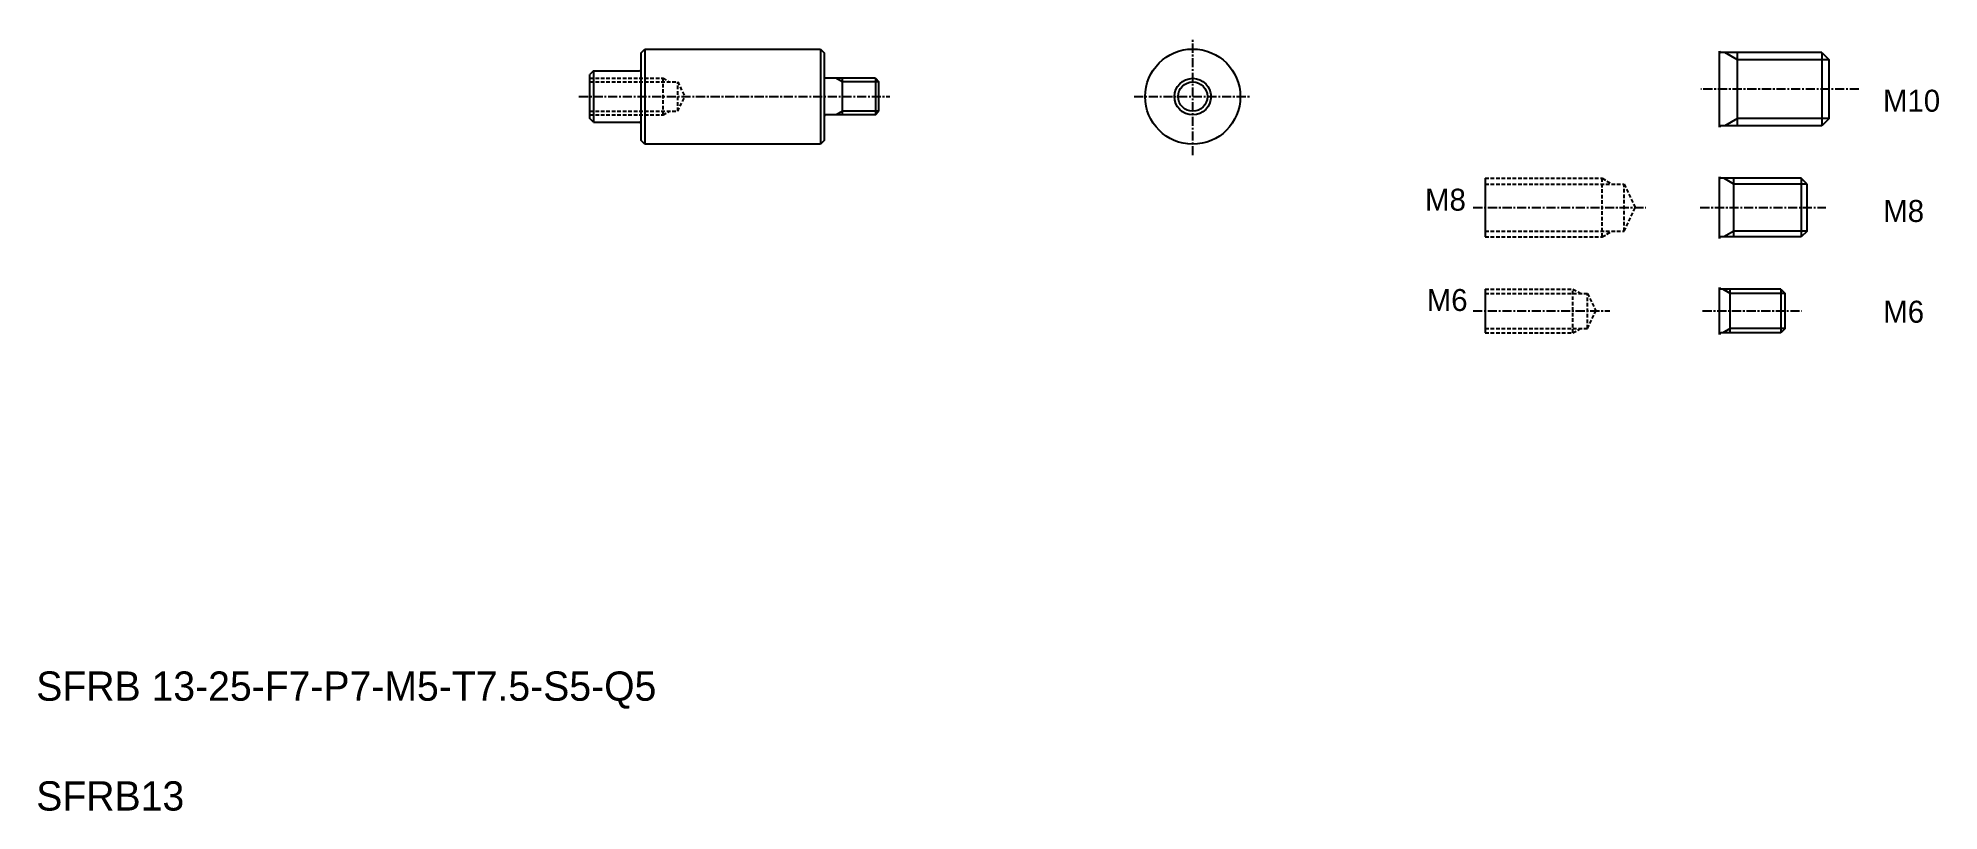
# Model space of a CAD drawing. Extents: x 10 to 270, y 10 to 116.
import ezdxf

# ---------------------------------------------------------------- set-up
doc = ezdxf.new("R2010")
doc.units = 0
doc.linetypes.add('CENTER', pattern=[2, 1.25, -0.25, 0.25, -0.25])
doc.linetypes.add('DASHED', pattern=[0.75, 0.5, -0.25])
doc.layers.get('0').update_dxf_attribs({"linetype": 'CONTINUOUS'})
doc.layers.add('CENTER', color=1, linetype='CENTER')

msp = doc.modelspace()

# ---------------------------------------------------------------- linework, layer by layer
at = {"color": 7, "linetype": 'CONTINUOUS'}
for p, q in [((92.63, 113.52), (93.13, 114.02)), ((92.63, 101.52), (92.63, 113.52)), ((93.13, 114.02), (93.13, 101.02)), ((93.13, 114.02), (117.13, 114.02)), ((117.13, 114.02), (117.13, 101.02)), ((117.13, 114.02), (117.63, 113.52)), ((117.63, 113.52), (117.63, 101.52)), ((239.93, 103.34), (239.93, 113.74)), ((253.93, 113.54), (240.13, 113.54)), ((242.43, 103.54), (242.43, 113.54)), ((253.93, 113.54), (253.93, 103.54)), ((253.93, 113.54), (254.93, 112.54)), ((254.93, 104.54), (254.93, 112.54)), ((86.13, 111.02), (85.63, 110.52)), ((85.63, 104.52), (85.63, 110.52)), ((86.13, 111.02), (86.13, 104.02)), ((86.13, 111.02), (92.43, 111.02)), ((93.13, 110.52), (93.13, 110.52)), ((124.63, 110.02), (117.83, 110.02)), ((120.13, 105.02), (120.13, 110.02)), ((124.63, 110.02), (124.63, 105.02)), ((124.63, 110.02), (125.13, 109.52)), ((125.13, 105.52), (125.13, 109.52)), ((93.13, 107.52), (93.13, 107.52)), ((86.13, 104.02), (85.63, 104.52)), ((86.13, 104.02), (92.43, 104.02)), ((124.63, 105.02), (117.83, 105.02)), ((124.63, 105.02), (125.13, 105.52)), ((254.93, 104.54), (253.93, 103.54)), ((93.13, 101.02), (92.63, 101.52)), ((117.63, 101.52), (117.13, 101.02)), ((253.93, 103.54), (240.13, 103.54)), ((117.13, 101.02), (93.13, 101.02)), ((207.93, 96.36), (207.93, 88.36)), ((239.93, 88.16), (239.93, 96.56)), ((251.13, 96.36), (240.13, 96.36)), ((241.93, 88.36), (241.93, 96.36)), ((251.13, 96.36), (251.13, 88.36)), ((251.93, 95.56), (251.13, 96.36)), ((251.93, 89.16), (251.93, 95.56)), ((251.13, 88.36), (240.13, 88.36)), ((251.93, 89.16), (251.13, 88.36)), ((207.93, 81.24), (207.93, 75.24)), ((239.93, 75.04), (239.93, 81.44)), ((248.33, 81.24), (240.13, 81.24)), ((241.43, 75.24), (241.43, 81.24)), ((248.33, 81.24), (248.33, 75.24)), ((248.33, 81.24), (248.93, 80.64)), ((248.93, 75.84), (248.93, 80.64)), ((248.93, 75.84), (248.33, 75.24)), ((248.33, 75.24), (240.13, 75.24))]:
    msp.add_line(p, q, dxfattribs=at)
at = {"color": 3, "linetype": 'CONTINUOUS'}
for p, q in [((242.43, 112.54), (240.69, 113.54)), ((254.93, 112.54), (242.43, 112.54)), ((125.13, 109.52), (120.13, 109.52)), ((125.13, 105.52), (120.13, 105.52)), ((242.43, 104.54), (240.69, 103.54)), ((254.93, 104.54), (242.43, 104.54)), ((241.93, 95.56), (240.54, 96.36)), ((251.93, 95.56), (241.93, 95.56)), ((241.93, 89.16), (240.54, 88.36)), ((251.93, 89.16), (241.93, 89.16)), ((241.43, 80.64), (240.39, 81.24)), ((248.93, 80.64), (241.43, 80.64)), ((241.43, 75.84), (240.39, 75.24)), ((248.93, 75.84), (241.43, 75.84))]:
    msp.add_line(p, q, dxfattribs=at)
at = {"color": 3, "linetype": 'DASHED'}
for p, q in [((85.63, 110.02), (95.63, 110.02)), ((85.63, 109.52), (97.63, 109.52)), ((95.63, 110.02), (96.5, 109.52)), ((95.63, 105.02), (95.63, 110.02)), ((97.63, 105.52), (97.63, 109.52)), ((97.63, 109.52), (98.59, 107.52)), ((97.63, 105.52), (98.59, 107.52)), ((85.63, 105.52), (97.63, 105.52)), ((85.63, 105.02), (95.63, 105.02)), ((95.63, 105.02), (96.5, 105.52)), ((207.93, 96.36), (223.93, 96.36)), ((223.93, 88.36), (223.93, 96.36)), ((223.93, 96.36), (225.31, 95.56)), ((207.93, 95.56), (226.93, 95.56)), ((226.93, 89.16), (226.93, 95.56)), ((226.93, 95.56), (228.45, 92.36)), ((226.93, 89.16), (228.45, 92.36)), ((207.93, 89.16), (226.93, 89.16)), ((207.93, 88.36), (223.93, 88.36)), ((223.93, 88.36), (225.31, 89.16)), ((207.93, 81.24), (219.93, 81.24)), ((207.93, 80.64), (221.93, 80.64)), ((219.93, 75.24), (219.93, 81.24)), ((219.93, 81.24), (220.97, 80.64)), ((221.93, 75.84), (221.93, 80.64)), ((221.93, 80.64), (223.07, 78.24)), ((221.93, 75.84), (223.07, 78.24)), ((207.93, 75.84), (221.93, 75.84)), ((219.93, 75.24), (220.97, 75.84)), ((207.93, 75.24), (219.93, 75.24))]:
    msp.add_line(p, q, dxfattribs=at)
at = {"color": 3}
for p, q in [((120.13, 109.52), (119.27, 110.02)), ((120.13, 105.52), (119.27, 105.02))]:
    msp.add_line(p, q, dxfattribs=at)
at = {"color": 2, "linetype": 'CONTINUOUS'}
msp.add_line((241.43, 80.64), (240.91, 80.94), dxfattribs=at)
at = {"color": 7, "linetype": 'CONTINUOUS'}
for radius in [6.5, 2.5]:
    msp.add_circle((167.99, 107.52), radius, dxfattribs=at)
at = {"color": 3, "linetype": 'CONTINUOUS'}
msp.add_circle((167.99, 107.52), 2, dxfattribs=at)
at = {"color": 7, "linetype": 'CONTINUOUS'}
for centre, start, end in [((240.13, 113.74), 180, 270), ((92.43, 111.22), 270, 0), ((117.83, 110.22), 180, 270), ((92.43, 103.82), 0, 90), ((117.83, 104.82), 90, 180), ((240.13, 103.34), 90, 180), ((240.13, 96.56), 180, 270), ((240.13, 88.16), 90, 180), ((240.13, 81.44), 180, 270), ((240.13, 75.04), 90, 180)]:
    msp.add_arc(centre, 0.2, start, end, dxfattribs=at)
at = {"layer": 'CENTER', "color": 1, "linetype": 'CENTER'}
for p, q in [((167.99, 99.52), (167.99, 115.52)), ((84.13, 107.52), (126.63, 107.52)), ((159.99, 107.52), (175.99, 107.52)), ((258.99, 108.54), (237.4, 108.54)), ((206.31, 92.36), (229.89, 92.36)), ((237.32, 92.36), (254.46, 92.36)), ((206.3, 78.24), (224.97, 78.24)), ((237.65, 78.24), (251.18, 78.24))]:
    msp.add_line(p, q, dxfattribs=at)

# ---------------------------------------------------------------- texts
at = {"color": 7, "linetype": 'CONTINUOUS'}
for s, height, p in [('M10', 3, (262.29, 105.46)), ('M8', 3, (199.73, 91.94)), ('M8', 3, (262.33, 90.4)), ('M6', 3, (199.96, 78.24)), ('M6', 3, (262.33, 76.64)), ('SFRB 13-25-F7-P7-M5-T7.5-S5-Q5', 4, (10, 25)), ('SFRB13', 4, (10, 10))]:
    msp.add_text(s, height=height, dxfattribs=at).set_placement(p)

doc.saveas('drawing.dxf')
